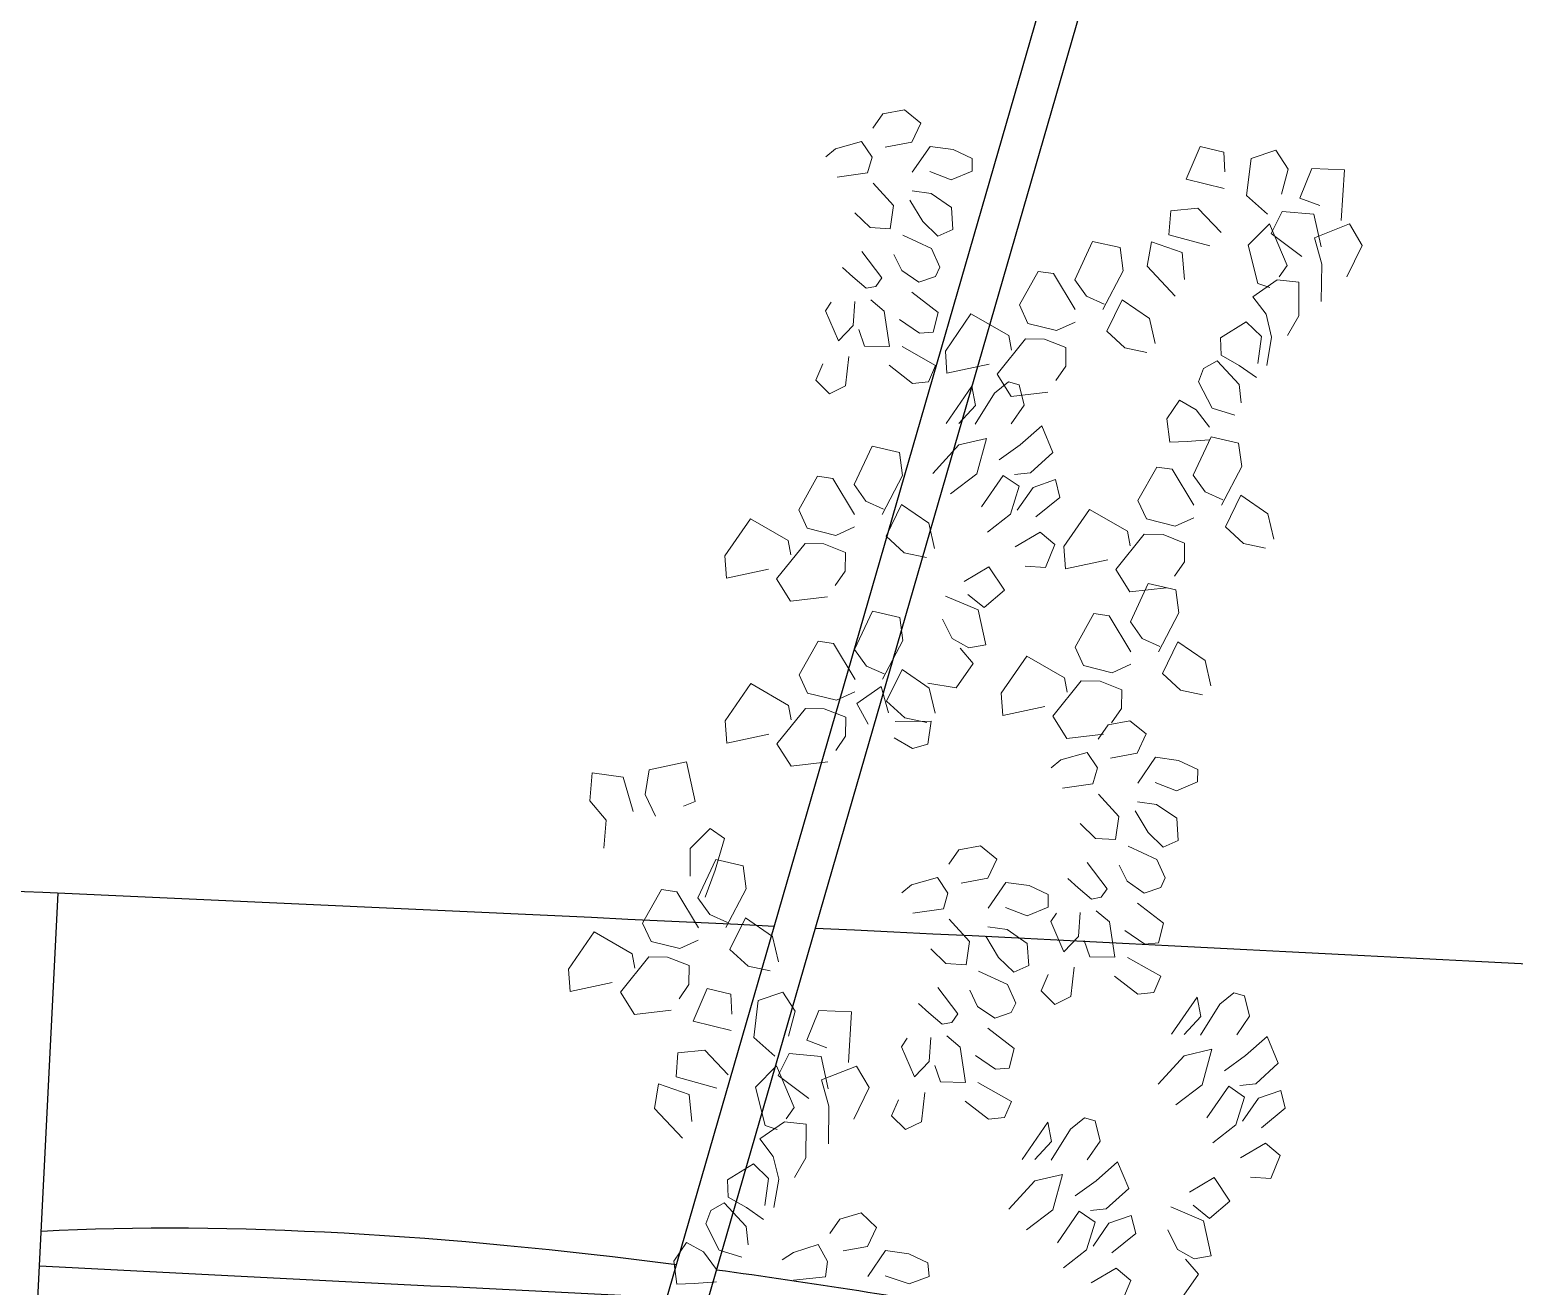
# Model space of a CAD drawing. Header units: metres. Extents: x 10 to 239, y 2 to 253.
# Drawn here: x 65.329 to 66.431, y 175.68 to 176.613 of the extents above; entities that cross this region are included whole.
import ezdxf

# ---------------------------------------------------------------- set-up
doc = ezdxf.new("R2010")
doc.units = ezdxf.units.M
doc.header["$MEASUREMENT"] = 0
for name, color, linetype in [('1', 7, 'Continuous'), ('1estruct arco', 7, 'Continuous'), ('1lianas', 9, 'Continuous')]:
    doc.layers.add(name, color=color, linetype=linetype)
doc.layers.add('bloques veg', color=7, linetype='Continuous', lineweight=0, true_color=0xbbd5a5)

# ---------------------------------------------------------------- blocks, each defined once
blk = doc.blocks.new('A$C0C3707A3')
at = {"layer": 'bloques veg'}
for p, q in [((2.31773, 0.50091), (2.31413, 0.48831)), ((2.3338, 0.50173), (2.31773, 0.50091)), ((2.33808, 0.49008), (2.3338, 0.50173)), ((2.32384, 0.47812), (2.33808, 0.49008)), ((2.36363, 0.4946), (2.34663, 0.48423)), ((2.37355, 0.48795), (2.36363, 0.4946)), ((2.25782, 0.48137), (2.25225, 0.47173)), ((2.27738, 0.46916), (2.25782, 0.48137)), ((2.29517, 0.48091), (2.28005, 0.4722)), ((2.30604, 0.46637), (2.29517, 0.48091)), ((2.36394, 0.47607), (2.37355, 0.48795)), ((2.38949, 0.48058), (2.3722, 0.4713)), ((2.40333, 0.46801), (2.38949, 0.48058)), ((2.24371, 0.47759), (2.22525, 0.47264)), ((2.25016, 0.46652), (2.24371, 0.47759)), ((2.25225, 0.47173), (2.25437, 0.4595)), ((2.28005, 0.4722), (2.28463, 0.45947)), ((2.34657, 0.47141), (2.36394, 0.47607)), ((2.3722, 0.4713), (2.36772, 0.46196)), ((2.27885, 0.44629), (2.27738, 0.46916)), ((2.2918, 0.45441), (2.30604, 0.46637)), ((2.3269, 0.458), (2.34281, 0.46808)), ((2.34281, 0.46808), (2.36164, 0.4673)), ((2.36164, 0.4673), (2.36484, 0.45537)), ((2.38713, 0.45901), (2.40333, 0.46801)), ((2.25437, 0.4595), (2.26408, 0.44931)), ((2.36484, 0.45537), (2.34096, 0.44897)), ((2.37338, 0.44951), (2.38713, 0.45901)), ((2.41203, 0.45289), (2.39792, 0.44911)), ((2.42334, 0.44545), (2.41203, 0.45289)), ((2.42291, 0.43835), (2.42334, 0.44545)), ((2.2253, 0.43775), (2.20923, 0.43694)), ((2.22958, 0.4261), (2.2253, 0.43775)), ((2.35993, 0.43893), (2.34214, 0.42718)), ((2.38368, 0.43715), (2.35993, 0.43893)), ((2.37385, 0.42172), (2.38368, 0.43715)), ((2.38984, 0.42716), (2.41293, 0.43219)), ((2.41293, 0.43219), (2.42291, 0.43835)), ((2.21533, 0.41414), (2.22958, 0.4261)), ((2.25513, 0.43062), (2.23813, 0.42025)), ((2.26505, 0.42397), (2.25513, 0.43062)), ((2.25544, 0.41209), (2.26505, 0.42397)), ((2.38674, 0.41703), (2.40136, 0.42327)), ((2.40136, 0.42327), (2.41237, 0.41691)), ((2.28099, 0.41661), (2.2637, 0.40732)), ((2.29483, 0.40403), (2.28099, 0.41661)), ((2.35084, 0.41206), (2.37385, 0.42172)), ((2.41237, 0.41691), (2.38414, 0.40935)), ((2.2184, 0.39402), (2.23431, 0.4041)), ((2.23431, 0.4041), (2.25313, 0.40333)), ((2.23807, 0.40744), (2.25544, 0.41209)), ((2.25313, 0.40333), (2.25633, 0.39139)), ((2.2637, 0.40732), (2.25922, 0.39798)), ((2.27862, 0.39504), (2.29483, 0.40403)), ((2.26488, 0.38554), (2.27862, 0.39504)), ((2.25633, 0.39139), (2.23245, 0.38499)), ((2.30353, 0.38891), (2.28942, 0.38513)), ((2.31483, 0.38147), (2.30353, 0.38891)), ((2.40574, 0.38954), (2.40126, 0.3802)), ((2.41718, 0.39028), (2.40574, 0.38954)), ((2.4214, 0.36582), (2.41718, 0.39028)), ((2.25143, 0.37495), (2.23364, 0.36321)), ((2.27517, 0.37317), (2.25143, 0.37495)), ((2.30442, 0.36821), (2.31441, 0.37438)), ((2.31441, 0.37438), (2.31483, 0.38147)), ((2.40126, 0.3802), (2.40729, 0.36204)), ((2.43695, 0.38162), (2.43327, 0.37365)), ((2.45005, 0.38047), (2.43695, 0.38162)), ((2.45666, 0.36014), (2.45005, 0.38047)), ((2.26535, 0.35774), (2.27517, 0.37317)), ((2.28134, 0.36319), (2.30442, 0.36821)), ((2.43327, 0.37365), (2.43734, 0.35845)), ((2.4712, 0.37102), (2.46426, 0.36218)), ((2.478, 0.37168), (2.4712, 0.37102)), ((2.48742, 0.36257), (2.478, 0.37168)), ((2.50363, 0.37156), (2.4964, 0.36381)), ((2.51681, 0.36579), (2.50363, 0.37156)), ((2.52088, 0.35059), (2.51681, 0.36579)), ((2.54344, 0.3706), (2.53354, 0.3598)), ((2.55112, 0.368), (2.54344, 0.3706)), ((2.55244, 0.35439), (2.55112, 0.368)), ((2.72196, 0.35561), (2.70791, 0.36464)), ((2.24234, 0.34809), (2.26535, 0.35774)), ((2.27824, 0.35305), (2.29285, 0.35929)), ((2.29285, 0.35929), (2.30386, 0.35294)), ((2.41881, 0.35814), (2.41361, 0.34279)), ((2.43916, 0.34731), (2.41881, 0.35814)), ((2.46426, 0.36218), (2.46775, 0.34915)), ((2.4894, 0.34216), (2.48742, 0.36257)), ((2.4964, 0.36381), (2.50206, 0.35137)), ((2.53354, 0.3598), (2.53406, 0.34482)), ((2.61904, 0.34897), (2.60498, 0.358)), ((2.7006, 0.36152), (2.69867, 0.34704)), ((2.72749, 0.33499), (2.72196, 0.35561)), ((2.30386, 0.35294), (2.27564, 0.34538)), ((2.44315, 0.33675), (2.43916, 0.34731)), ((2.46775, 0.34915), (2.4758, 0.34084)), ((2.50206, 0.35137), (2.51235, 0.339)), ((2.51836, 0.33828), (2.52088, 0.35059)), ((2.54941, 0.33962), (2.55244, 0.35439)), ((2.59768, 0.35488), (2.59574, 0.3404)), ((2.62456, 0.32835), (2.61904, 0.34897)), ((2.69867, 0.34704), (2.70491, 0.33243)), ((2.90597, 0.35489), (2.88339, 0.35233)), ((2.91626, 0.34252), (2.90597, 0.35489)), ((2.38531, 0.33986), (2.377, 0.33182)), ((2.40392, 0.33554), (2.38531, 0.33986)), ((2.41361, 0.34279), (2.42245, 0.33585)), ((2.45242, 0.3369), (2.44924, 0.3314)), ((2.45893, 0.33865), (2.45242, 0.3369)), ((2.47068, 0.32085), (2.45893, 0.33865)), ((2.52988, 0.33439), (2.54941, 0.33962)), ((2.59574, 0.3404), (2.60198, 0.32579)), ((2.86284, 0.34217), (2.88587, 0.33438)), ((2.90022, 0.32426), (2.91626, 0.34252)), ((2.94813, 0.32779), (2.91663, 0.33681)), ((2.30867, 0.32631), (2.29724, 0.32557)), ((2.3129, 0.30184), (2.30867, 0.32631)), ((2.377, 0.33182), (2.38237, 0.32046)), ((2.42362, 0.33151), (2.41117, 0.32585)), ((2.43868, 0.3274), (2.42362, 0.33151)), ((2.44924, 0.3314), (2.45323, 0.32083)), ((2.49064, 0.33318), (2.48704, 0.32058)), ((2.50541, 0.33016), (2.49064, 0.33318)), ((2.5147, 0.31287), (2.50541, 0.33016)), ((2.53924, 0.31247), (2.54798, 0.32761)), ((2.54798, 0.32761), (2.56159, 0.32892)), ((2.56159, 0.32892), (2.56616, 0.31619)), ((2.60198, 0.32579), (2.62456, 0.32835)), ((2.70491, 0.33243), (2.72749, 0.33499)), ((2.7453, 0.32929), (2.71729, 0.32527)), ((2.75878, 0.32243), (2.7453, 0.32929)), ((2.84939, 0.33159), (2.83499, 0.32889)), ((2.86996, 0.3243), (2.84939, 0.33159)), ((2.88587, 0.33438), (2.90022, 0.32426)), ((2.91448, 0.31878), (2.8963, 0.33019)), ((2.94193, 0.30752), (2.94813, 0.32779)), ((2.29724, 0.32557), (2.29276, 0.31622)), ((2.32844, 0.31764), (2.32476, 0.30968)), ((2.34155, 0.3165), (2.32844, 0.31764)), ((2.38237, 0.32046), (2.39381, 0.3212)), ((2.41117, 0.32585), (2.42668, 0.31139)), ((2.45323, 0.32083), (2.45665, 0.31244)), ((2.48704, 0.32058), (2.4927, 0.30814)), ((2.64238, 0.32265), (2.61437, 0.31864)), ((2.61792, 0.31842), (2.61895, 0.3059)), ((2.65585, 0.31579), (2.64238, 0.32265)), ((2.72084, 0.32506), (2.72187, 0.31254)), ((2.75663, 0.3044), (2.75878, 0.32243)), ((2.80272, 0.31908), (2.80621, 0.30605)), ((2.82871, 0.31325), (2.81148, 0.31677)), ((2.8122, 0.32278), (2.83051, 0.31955)), ((2.83051, 0.31955), (2.84319, 0.31131)), ((2.86665, 0.31061), (2.86996, 0.3243)), ((2.88611, 0.32048), (2.89359, 0.29689)), ((2.90937, 0.29879), (2.91448, 0.31878)), ((2.921, 0.32052), (2.92123, 0.30663)), ((2.18426, 0.31402), (2.17544, 0.30351)), ((2.19223, 0.31034), (2.18426, 0.31402)), ((2.19355, 0.29673), (2.19223, 0.31034)), ((2.29276, 0.31622), (2.29879, 0.29806)), ((2.32476, 0.30968), (2.32883, 0.29448)), ((2.34816, 0.29617), (2.34155, 0.3165)), ((2.3695, 0.3077), (2.3627, 0.30704)), ((2.37892, 0.29859), (2.3695, 0.3077)), ((2.39512, 0.30759), (2.3879, 0.29983)), ((2.40831, 0.30181), (2.39512, 0.30759)), ((2.42668, 0.31139), (2.43319, 0.31314)), ((2.51046, 0.28963), (2.5197, 0.30723)), ((2.5197, 0.30723), (2.53034, 0.30659)), ((2.56616, 0.31619), (2.55901, 0.3038)), ((2.57175, 0.30838), (2.56089, 0.30547)), ((2.58326, 0.30448), (2.57175, 0.30838)), ((2.65513, 0.30978), (2.64459, 0.28834)), ((2.6537, 0.29776), (2.65585, 0.31579)), ((2.67467, 0.31502), (2.66382, 0.31211)), ((2.68619, 0.31112), (2.67467, 0.31502)), ((2.68671, 0.29614), (2.68619, 0.31112)), ((2.70363, 0.31114), (2.69452, 0.30172)), ((2.72856, 0.28757), (2.71131, 0.30855)), ((2.72187, 0.31254), (2.72941, 0.30176)), ((2.775, 0.31398), (2.77444, 0.2987)), ((2.79469, 0.30995), (2.78397, 0.31522)), ((2.80427, 0.29157), (2.79469, 0.30995)), ((2.83437, 0.3008), (2.82871, 0.31325)), ((2.84319, 0.31131), (2.85102, 0.29945)), ((2.85102, 0.29945), (2.86665, 0.31061)), ((2.86042, 0.30778), (2.86029, 0.2996)), ((2.8775, 0.31352), (2.86882, 0.3112)), ((2.89909, 0.29371), (2.8775, 0.31352)), ((2.92123, 0.30663), (2.94193, 0.30752)), ((2.17544, 0.30351), (2.17517, 0.28715)), ((2.3627, 0.30704), (2.35576, 0.2982)), ((2.35576, 0.2982), (2.35925, 0.28518)), ((2.3809, 0.27818), (2.37892, 0.29859)), ((2.3879, 0.29983), (2.39356, 0.28739)), ((2.41238, 0.28662), (2.40831, 0.30181)), ((2.43494, 0.30662), (2.42503, 0.29583)), ((2.44261, 0.30403), (2.43494, 0.30662)), ((2.44393, 0.29042), (2.44261, 0.30403)), ((2.53034, 0.30659), (2.53759, 0.2969)), ((2.55221, 0.30314), (2.54167, 0.2817)), ((2.55901, 0.3038), (2.54816, 0.3009)), ((2.58378, 0.2895), (2.58326, 0.30448)), ((2.60071, 0.3045), (2.5916, 0.29508)), ((2.62563, 0.28094), (2.60838, 0.30191)), ((2.61895, 0.3059), (2.62649, 0.29513)), ((2.62649, 0.29513), (2.6537, 0.29776)), ((2.69452, 0.30172), (2.69266, 0.28261)), ((2.72941, 0.30176), (2.75663, 0.3044)), ((2.75445, 0.30382), (2.74868, 0.29064)), ((2.76996, 0.28936), (2.76213, 0.30122)), ((2.77444, 0.2987), (2.78749, 0.28475)), ((2.80621, 0.30605), (2.80861, 0.29274)), ((2.81904, 0.28855), (2.83437, 0.3008)), ((2.86029, 0.2996), (2.88151, 0.28551)), ((2.89359, 0.29689), (2.90937, 0.29879)), ((2.19052, 0.28196), (2.19355, 0.29673)), ((2.3103, 0.29417), (2.30511, 0.27882)), ((2.33066, 0.28333), (2.3103, 0.29417)), ((2.42503, 0.29583), (2.42556, 0.28084)), ((2.44091, 0.27565), (2.44393, 0.29042)), ((2.53759, 0.2969), (2.52748, 0.28256)), ((2.57989, 0.27799), (2.58378, 0.2895)), ((2.5916, 0.29508), (2.58974, 0.27597)), ((2.64459, 0.28834), (2.65518, 0.27489)), ((2.68282, 0.28462), (2.68671, 0.29614)), ((2.74868, 0.29064), (2.74449, 0.28021)), ((2.77208, 0.27713), (2.76996, 0.28936)), ((2.79675, 0.28491), (2.80427, 0.29157)), ((2.80861, 0.29274), (2.81904, 0.28855)), ((2.88151, 0.28551), (2.89909, 0.29371)), ((2.9046, 0.29054), (2.91142, 0.27375)), ((2.93645, 0.29325), (2.9198, 0.29461)), ((2.94536, 0.28168), (2.93645, 0.29325)), ((2.17099, 0.27672), (2.19052, 0.28196)), ((2.30511, 0.27882), (2.31395, 0.27188)), ((2.33465, 0.27277), (2.33066, 0.28333)), ((2.35925, 0.28518), (2.36729, 0.27686)), ((2.39356, 0.28739), (2.40385, 0.27503)), ((2.40986, 0.27431), (2.41238, 0.28662)), ((2.52748, 0.28256), (2.52046, 0.27835)), ((2.54167, 0.2817), (2.55225, 0.26825)), ((2.62362, 0.27109), (2.62563, 0.28094)), ((2.65518, 0.27489), (2.68282, 0.28462)), ((2.68109, 0.27369), (2.67283, 0.27846)), ((2.69266, 0.28261), (2.70208, 0.2735)), ((2.72654, 0.27773), (2.72856, 0.28757)), ((2.74449, 0.28021), (2.75797, 0.27335)), ((2.78749, 0.28475), (2.79675, 0.28491)), ((2.93496, 0.26842), (2.94536, 0.28168)), ((2.18115, 0.25618), (2.18909, 0.26994)), ((2.18909, 0.26994), (2.2027, 0.27126)), ((2.2027, 0.27126), (2.20836, 0.25882)), ((2.27681, 0.27589), (2.2685, 0.26784)), ((2.29542, 0.27157), (2.27681, 0.27589)), ((2.34392, 0.27293), (2.34074, 0.26742)), ((2.35043, 0.27467), (2.34392, 0.27293)), ((2.36218, 0.25688), (2.35043, 0.27467)), ((2.38214, 0.26921), (2.37854, 0.25661)), ((2.39691, 0.26619), (2.38214, 0.26921)), ((2.42137, 0.27041), (2.44091, 0.27565)), ((2.55225, 0.26825), (2.57989, 0.27799)), ((2.57817, 0.26705), (2.56991, 0.27182)), ((2.58974, 0.27597), (2.59916, 0.26686)), ((2.59916, 0.26686), (2.62362, 0.27109)), ((2.68619, 0.24597), (2.68109, 0.27369)), ((2.70208, 0.2735), (2.72654, 0.27773)), ((2.75797, 0.27335), (2.77208, 0.27713)), ((2.91142, 0.27375), (2.93496, 0.26842)), ((2.2685, 0.26784), (2.27387, 0.25648)), ((2.31511, 0.26754), (2.30267, 0.26187)), ((2.30267, 0.26187), (2.31818, 0.24742)), ((2.33017, 0.26343), (2.31511, 0.26754)), ((2.34074, 0.26742), (2.34473, 0.25686)), ((2.4062, 0.2489), (2.39691, 0.26619)), ((2.43074, 0.24849), (2.43948, 0.26363)), ((2.43948, 0.26363), (2.45308, 0.26495)), ((2.45308, 0.26495), (2.45766, 0.25222)), ((2.55646, 0.26124), (2.54186, 0.23755)), ((2.58327, 0.23934), (2.57817, 0.26705)), ((2.65938, 0.26788), (2.64479, 0.24419)), ((2.87264, 0.26219), (2.87064, 0.2349)), ((2.89307, 0.24673), (2.8832, 0.26619)), ((2.15265, 0.23226), (2.16161, 0.25094)), ((2.16161, 0.25094), (2.17145, 0.24893)), ((2.20836, 0.25882), (2.19983, 0.24722)), ((2.27387, 0.25648), (2.2853, 0.25722)), ((2.34473, 0.25686), (2.34814, 0.24847)), ((2.37854, 0.25661), (2.3842, 0.24417)), ((2.45766, 0.25222), (2.45051, 0.23983)), ((2.81548, 0.24106), (2.80143, 0.25009)), ((2.83465, 0.25202), (2.84676, 0.2285)), ((2.86281, 0.24676), (2.84688, 0.25413)), ((2.91086, 0.25848), (2.90829, 0.23336)), ((2.93281, 0.2504), (2.921, 0.25538)), ((2.93116, 0.23483), (2.93281, 0.2504)), ((2.17145, 0.24893), (2.17979, 0.23953)), ((2.19983, 0.24722), (2.18898, 0.24431)), ((2.31818, 0.24742), (2.32469, 0.24916)), ((2.40195, 0.22566), (2.4112, 0.24326)), ((2.4112, 0.24326), (2.42184, 0.24262)), ((2.42184, 0.24262), (2.42909, 0.23293)), ((2.64479, 0.24419), (2.65797, 0.23841)), ((2.65797, 0.23841), (2.68619, 0.24597)), ((2.79412, 0.24697), (2.79218, 0.23249)), ((2.821, 0.22044), (2.81548, 0.24106)), ((2.86262, 0.22577), (2.86281, 0.24676)), ((2.88571, 0.23079), (2.89307, 0.24673)), ((2.17979, 0.23953), (2.16938, 0.22627)), ((2.28642, 0.23669), (2.26384, 0.23413)), ((2.29671, 0.22432), (2.28642, 0.23669)), ((2.42909, 0.23293), (2.41897, 0.21858)), ((2.45051, 0.23983), (2.43965, 0.23692)), ((2.54186, 0.23755), (2.55504, 0.23177)), ((2.55504, 0.23177), (2.58327, 0.23934)), ((2.64118, 0.23159), (2.63758, 0.21899)), ((2.65725, 0.2324), (2.64118, 0.23159)), ((2.66154, 0.22075), (2.65725, 0.2324)), ((2.79218, 0.23249), (2.79842, 0.21788)), ((2.87064, 0.2349), (2.88571, 0.23079)), ((2.90829, 0.23336), (2.93116, 0.23483)), ((2.16938, 0.22627), (2.16266, 0.22098)), ((2.24329, 0.22397), (2.26632, 0.21618)), ((2.28066, 0.20606), (2.29671, 0.22432)), ((2.64729, 0.20879), (2.66154, 0.22075)), ((2.68708, 0.22527), (2.67009, 0.2149)), ((2.69701, 0.21863), (2.68708, 0.22527)), ((2.84676, 0.2285), (2.86262, 0.22577)), ((2.22984, 0.21338), (2.21544, 0.21069)), ((2.25041, 0.2061), (2.22984, 0.21338)), ((2.26632, 0.21618), (2.28066, 0.20606)), ((2.29493, 0.20058), (2.27675, 0.21199)), ((2.32858, 0.20959), (2.29708, 0.2186)), ((2.41897, 0.21858), (2.41196, 0.21438)), ((2.58127, 0.21204), (2.57571, 0.20241)), ((2.60083, 0.19983), (2.58127, 0.21204)), ((2.61862, 0.21158), (2.60351, 0.20288)), ((2.6295, 0.19705), (2.61862, 0.21158)), ((2.6874, 0.20674), (2.69701, 0.21863)), ((2.71294, 0.21126), (2.69565, 0.20197)), ((2.72678, 0.19868), (2.71294, 0.21126)), ((2.79842, 0.21788), (2.821, 0.22044)), ((2.83882, 0.21474), (2.81081, 0.21073)), ((2.85229, 0.20788), (2.83882, 0.21474)), ((2.19264, 0.20458), (2.21096, 0.20134)), ((2.24709, 0.19241), (2.25041, 0.2061)), ((2.26655, 0.20228), (2.27404, 0.17869)), ((2.30144, 0.20232), (2.30168, 0.18842)), ((2.32238, 0.18932), (2.32858, 0.20959)), ((2.54871, 0.20332), (2.54547, 0.185)), ((2.56716, 0.20826), (2.54871, 0.20332)), ((2.57362, 0.1972), (2.56716, 0.20826)), ((2.57571, 0.20241), (2.57782, 0.19018)), ((2.60351, 0.20288), (2.60808, 0.19014)), ((2.67003, 0.20209), (2.6874, 0.20674)), ((2.69565, 0.20197), (2.69118, 0.19263)), ((2.81436, 0.21051), (2.81539, 0.19799)), ((2.85014, 0.18985), (2.85229, 0.20788)), ((2.15545, 0.19578), (2.15489, 0.1805)), ((2.17514, 0.19175), (2.16442, 0.19702)), ((2.18317, 0.20088), (2.18666, 0.18785)), ((2.20916, 0.19504), (2.19193, 0.19857)), ((2.21482, 0.1826), (2.20916, 0.19504)), ((2.21096, 0.20134), (2.22364, 0.19311)), ((2.22364, 0.19311), (2.23147, 0.18125)), ((2.23147, 0.18125), (2.24709, 0.19241)), ((2.25795, 0.19532), (2.24926, 0.19299)), ((2.27954, 0.17551), (2.25795, 0.19532)), ((2.28982, 0.18059), (2.29493, 0.20058)), ((2.50818, 0.19828), (2.50232, 0.18973)), ((2.52295, 0.19525), (2.50818, 0.19828)), ((2.51487, 0.17331), (2.52295, 0.19525)), ((2.52126, 0.19282), (2.51932, 0.17834)), ((2.54262, 0.18691), (2.52857, 0.19594)), ((2.60231, 0.17696), (2.60083, 0.19983)), ((2.61525, 0.18508), (2.6295, 0.19705)), ((2.65036, 0.18867), (2.66627, 0.19875)), ((2.66627, 0.19875), (2.68509, 0.19798)), ((2.68509, 0.19798), (2.68829, 0.18604)), ((2.71058, 0.18969), (2.72678, 0.19868)), ((2.74865, 0.19523), (2.73811, 0.1738)), ((2.76819, 0.20047), (2.75733, 0.19756)), ((2.7797, 0.19657), (2.76819, 0.20047)), ((2.78023, 0.18159), (2.7797, 0.19657)), ((2.79715, 0.19659), (2.78804, 0.18717)), ((2.82208, 0.17303), (2.80482, 0.194)), ((2.81539, 0.19799), (2.82293, 0.18722)), ((2.1349, 0.18562), (2.12913, 0.17244)), ((2.15041, 0.17116), (2.14258, 0.18302)), ((2.18472, 0.17337), (2.17514, 0.19175)), ((2.18666, 0.18785), (2.18906, 0.17453)), ((2.19949, 0.17035), (2.21482, 0.1826)), ((2.24087, 0.18958), (2.24074, 0.1814)), ((2.30168, 0.18842), (2.32238, 0.18932)), ((2.50232, 0.18973), (2.50473, 0.17641)), ((2.54815, 0.16628), (2.54262, 0.18691)), ((2.57782, 0.19018), (2.58754, 0.17998)), ((2.68829, 0.18604), (2.66441, 0.17964)), ((2.69684, 0.18019), (2.71058, 0.18969)), ((2.73549, 0.18356), (2.72138, 0.17978)), ((2.74679, 0.17612), (2.73549, 0.18356)), ((2.78804, 0.18717), (2.78618, 0.16806)), ((2.82293, 0.18722), (2.85014, 0.18985)), ((2.15489, 0.1805), (2.16793, 0.16655)), ((2.1772, 0.1667), (2.18472, 0.17337)), ((2.18906, 0.17453), (2.19949, 0.17035)), ((2.24074, 0.1814), (2.26196, 0.16731)), ((2.26196, 0.16731), (2.27954, 0.17551)), ((2.27404, 0.17869), (2.28982, 0.18059)), ((2.31689, 0.17505), (2.30024, 0.17641)), ((2.32581, 0.16348), (2.31689, 0.17505)), ((2.51932, 0.17834), (2.52556, 0.16372)), ((2.73811, 0.1738), (2.74869, 0.16034)), ((2.74636, 0.16903), (2.74679, 0.17612)), ((2.77633, 0.17008), (2.78023, 0.18159)), ((2.82006, 0.16318), (2.82208, 0.17303)), ((2.12913, 0.17244), (2.12494, 0.16201)), ((2.15252, 0.15893), (2.15041, 0.17116)), ((2.16793, 0.16655), (2.1772, 0.1667)), ((2.28505, 0.17233), (2.29187, 0.15555)), ((2.3154, 0.15022), (2.32581, 0.16348)), ((2.51878, 0.16738), (2.53313, 0.15726)), ((2.52556, 0.16372), (2.54815, 0.16628)), ((2.68339, 0.1696), (2.66559, 0.15786)), ((2.70713, 0.16782), (2.68339, 0.1696)), ((2.69731, 0.15239), (2.70713, 0.16782)), ((2.73638, 0.16286), (2.74636, 0.16903)), ((2.74869, 0.16034), (2.77633, 0.17008)), ((2.77461, 0.15914), (2.76635, 0.16391)), ((2.78618, 0.16806), (2.7956, 0.15895)), ((2.7956, 0.15895), (2.82006, 0.16318)), ((2.12494, 0.16201), (2.13841, 0.15515)), ((2.13841, 0.15515), (2.15252, 0.15893)), ((2.29187, 0.15555), (2.3154, 0.15022)), ((2.35747, 0.1452), (2.34341, 0.15423)), ((2.51751, 0.1461), (2.5075, 0.15738)), ((2.53313, 0.15726), (2.51751, 0.1461)), ((2.56596, 0.16059), (2.53795, 0.15657)), ((2.5415, 0.15636), (2.54253, 0.14384)), ((2.57943, 0.15372), (2.56596, 0.16059)), ((2.57728, 0.1357), (2.57943, 0.15372)), ((2.62163, 0.15689), (2.61969, 0.14241)), ((2.64299, 0.15098), (2.62894, 0.16001)), ((2.7102, 0.1477), (2.72481, 0.15395)), ((2.7133, 0.15784), (2.73638, 0.16286)), ((2.72481, 0.15395), (2.73582, 0.14759)), ((2.77971, 0.13143), (2.77461, 0.15914)), ((2.25309, 0.14399), (2.25109, 0.1167)), ((2.27352, 0.12853), (2.26365, 0.14799)), ((2.33611, 0.15111), (2.33417, 0.13663)), ((2.36299, 0.12458), (2.35747, 0.1452)), ((2.49533, 0.14631), (2.48447, 0.1434)), ((2.50684, 0.14242), (2.49533, 0.14631)), ((2.64852, 0.13035), (2.64299, 0.15098)), ((2.6743, 0.14274), (2.69731, 0.15239)), ((2.73582, 0.14759), (2.7076, 0.14003)), ((2.7529, 0.15333), (2.7383, 0.12964)), ((2.24326, 0.12856), (2.22733, 0.13593)), ((2.29131, 0.14027), (2.28874, 0.11515)), ((2.31325, 0.13219), (2.30145, 0.13717)), ((2.33417, 0.13663), (2.34041, 0.12202)), ((2.47579, 0.14108), (2.46525, 0.11964)), ((2.50737, 0.12743), (2.50684, 0.14242)), ((2.52429, 0.14244), (2.51518, 0.13302)), ((2.54922, 0.11887), (2.53196, 0.13984)), ((2.54253, 0.14384), (2.55007, 0.13306)), ((2.55007, 0.13306), (2.57728, 0.1357)), ((2.61969, 0.14241), (2.62593, 0.12779)), ((2.2151, 0.13381), (2.22721, 0.1103)), ((2.24307, 0.10757), (2.24326, 0.12856)), ((2.26615, 0.11259), (2.27352, 0.12853)), ((2.31161, 0.11663), (2.31325, 0.13219)), ((2.50347, 0.11592), (2.50737, 0.12743)), ((2.51518, 0.13302), (2.51332, 0.11391)), ((2.62593, 0.12779), (2.64852, 0.13035)), ((2.7383, 0.12964), (2.75148, 0.12386)), ((2.75148, 0.12386), (2.77971, 0.13143)), ((2.25109, 0.1167), (2.26615, 0.11259)), ((2.28874, 0.11515), (2.31161, 0.11663)), ((2.34041, 0.12202), (2.36299, 0.12458)), ((2.38081, 0.11888), (2.3528, 0.11487)), ((2.39428, 0.11202), (2.38081, 0.11888)), ((2.46525, 0.11964), (2.47583, 0.10619)), ((2.47583, 0.10619), (2.50347, 0.11592)), ((2.5472, 0.10902), (2.54922, 0.11887)), ((2.66633, 0.12466), (2.63832, 0.12064)), ((2.64187, 0.12043), (2.6429, 0.10791)), ((2.6798, 0.1178), (2.66633, 0.12466)), ((2.67765, 0.09977), (2.6798, 0.1178)), ((2.72919, 0.12022), (2.72472, 0.11088)), ((2.74063, 0.12096), (2.72919, 0.12022)), ((2.74486, 0.09649), (2.74063, 0.12096)), ((2.22721, 0.1103), (2.24307, 0.10757)), ((2.35634, 0.11465), (2.35737, 0.10213)), ((2.39213, 0.09399), (2.39428, 0.11202)), ((2.50175, 0.10499), (2.49349, 0.10976)), ((2.51332, 0.11391), (2.52274, 0.1048)), ((2.52274, 0.1048), (2.5472, 0.10902)), ((2.5957, 0.11038), (2.58484, 0.10748)), ((2.60721, 0.10649), (2.5957, 0.11038)), ((2.60774, 0.09151), (2.60721, 0.10649)), ((2.62466, 0.10651), (2.61555, 0.09709)), ((2.6429, 0.10791), (2.65044, 0.09713)), ((2.72472, 0.11088), (2.73075, 0.09271)), ((2.7604, 0.11229), (2.75672, 0.10433)), ((2.77351, 0.11115), (2.7604, 0.11229)), ((2.78012, 0.09082), (2.77351, 0.11115)), ((2.29064, 0.09937), (2.28009, 0.07794)), ((2.31017, 0.10461), (2.29932, 0.1017)), ((2.32169, 0.10071), (2.31017, 0.10461)), ((2.32221, 0.08573), (2.32169, 0.10071)), ((2.33913, 0.10074), (2.33002, 0.09131)), ((2.36406, 0.07717), (2.34681, 0.09814)), ((2.35737, 0.10213), (2.36491, 0.09136)), ((2.48004, 0.09917), (2.46544, 0.07548)), ((2.50685, 0.07727), (2.50175, 0.10499)), ((2.57616, 0.10515), (2.56562, 0.08371)), ((2.61555, 0.09709), (2.61369, 0.07798)), ((2.64959, 0.08294), (2.63233, 0.10391)), ((2.65044, 0.09713), (2.67765, 0.09977)), ((2.75672, 0.10433), (2.76079, 0.08913)), ((2.79465, 0.10169), (2.78772, 0.09285)), ((2.80146, 0.10235), (2.79465, 0.10169)), ((2.81088, 0.09324), (2.80146, 0.10235)), ((2.82708, 0.10224), (2.81985, 0.09449)), ((2.84026, 0.09646), (2.82708, 0.10224)), ((2.84434, 0.08127), (2.84026, 0.09646)), ((2.8669, 0.10127), (2.85699, 0.09048)), ((2.87457, 0.09868), (2.8669, 0.10127)), ((2.87589, 0.08507), (2.87457, 0.09868)), ((2.33002, 0.09131), (2.32817, 0.0722)), ((2.36491, 0.09136), (2.39213, 0.09399)), ((2.3855, 0.09595), (2.36697, 0.09563)), ((2.40679, 0.09467), (2.3855, 0.09595)), ((2.4097, 0.08381), (2.40679, 0.09467)), ((2.60384, 0.07999), (2.60774, 0.09151)), ((2.74226, 0.08882), (2.73707, 0.07347)), ((2.76261, 0.07798), (2.74226, 0.08882)), ((2.78772, 0.09285), (2.79121, 0.07983)), ((2.81286, 0.07283), (2.81088, 0.09324)), ((2.81985, 0.09449), (2.82551, 0.08204)), ((2.85699, 0.09048), (2.85752, 0.07549)), ((2.28009, 0.07794), (2.29068, 0.06448)), ((2.31832, 0.07422), (2.32221, 0.08573)), ((2.36205, 0.06732), (2.36406, 0.07717)), ((2.37647, 0.08189), (2.3932, 0.0759)), ((2.3932, 0.0759), (2.4097, 0.08381)), ((2.47863, 0.06971), (2.50685, 0.07727)), ((2.56562, 0.08371), (2.5762, 0.07026)), ((2.5762, 0.07026), (2.60384, 0.07999)), ((2.61369, 0.07798), (2.62311, 0.06887)), ((2.64757, 0.0731), (2.64959, 0.08294)), ((2.76661, 0.06742), (2.76261, 0.07798)), ((2.79121, 0.07983), (2.79925, 0.07151)), ((2.82551, 0.08204), (2.83581, 0.06968)), ((2.84182, 0.06896), (2.84434, 0.08127)), ((2.87287, 0.0703), (2.87589, 0.08507)), ((2.29068, 0.06448), (2.31832, 0.07422)), ((2.31659, 0.06328), (2.30834, 0.06805)), ((2.32817, 0.0722), (2.33759, 0.06309)), ((2.33759, 0.06309), (2.36205, 0.06732)), ((2.42303, 0.06877), (2.41768, 0.06269)), ((2.44535, 0.05497), (2.42303, 0.06877)), ((2.46544, 0.07548), (2.47863, 0.06971)), ((2.60212, 0.06906), (2.59386, 0.07383)), ((2.60722, 0.04134), (2.60212, 0.06906)), ((2.62311, 0.06887), (2.64757, 0.0731)), ((2.70877, 0.07054), (2.70045, 0.06249)), ((2.72738, 0.06622), (2.70877, 0.07054)), ((2.73707, 0.07347), (2.74591, 0.06653)), ((2.77587, 0.06758), (2.7727, 0.06207)), ((2.78239, 0.06932), (2.77587, 0.06758)), ((2.79413, 0.05153), (2.78239, 0.06932)), ((2.85333, 0.06506), (2.87287, 0.0703)), ((2.32169, 0.03557), (2.31659, 0.06328)), ((2.58041, 0.06324), (2.56581, 0.03956)), ((2.70045, 0.06249), (2.70582, 0.05113)), ((2.74707, 0.06219), (2.73463, 0.05653)), ((2.76213, 0.05808), (2.74707, 0.06219)), ((2.7727, 0.06207), (2.77669, 0.05151)), ((2.8141, 0.06386), (2.81049, 0.05126)), ((2.82887, 0.06084), (2.8141, 0.06386)), ((2.83816, 0.04355), (2.82887, 0.06084)), ((2.86269, 0.04314), (2.87144, 0.05828)), ((2.87144, 0.05828), (2.88504, 0.0596)), ((2.88504, 0.0596), (2.88962, 0.04687)), ((2.29489, 0.05747), (2.28029, 0.03378)), ((2.43234, 0.03404), (2.44535, 0.05497)), ((2.70582, 0.05113), (2.71726, 0.05187)), ((2.73463, 0.05653), (2.75014, 0.04207)), ((2.77669, 0.05151), (2.7801, 0.04312)), ((2.81049, 0.05126), (2.81616, 0.03882)), ((2.4054, 0.04776), (2.41648, 0.03677)), ((2.56581, 0.03956), (2.579, 0.03378)), ((2.579, 0.03378), (2.60722, 0.04134)), ((2.75014, 0.04207), (2.75665, 0.04381)), ((2.88962, 0.04687), (2.88247, 0.03448)), ((2.28029, 0.03378), (2.29347, 0.02801)), ((2.29347, 0.02801), (2.32169, 0.03557)), ((2.42222, 0.01969), (2.40346, 0.03328)), ((2.41648, 0.03677), (2.43234, 0.03404)), ((2.83391, 0.02031), (2.84316, 0.03791)), ((2.84316, 0.03791), (2.8538, 0.03727)), ((2.8538, 0.03727), (2.86105, 0.02758)), ((2.88247, 0.03448), (2.87161, 0.03157)), ((2.37473, 0.02326), (2.39226, 0.01865)), ((2.41819, 0), (2.42222, 0.01969)), ((2.86105, 0.02758), (2.85093, 0.01323)), ((2.39226, 0.01865), (2.40067, 0.00461)), ((2.85093, 0.01323), (2.84391, 0.00903)), ((2.40067, 0.00461), (2.41819, 0))]:
    blk.add_line(p, q, dxfattribs=at)

msp = doc.modelspace()

# ---------------------------------------------------------------- linework, layer by layer
at = {"layer": '1'}
msp.add_line((65.23798, 173.7185), (65.35062, 175.97175), dxfattribs=at)
for start, end in [(87.2443139, 88.7429877), (85.6238553, 87.2311728)]:
    msp.add_arc((59.4886, 43.1172), 132.98381, start, end, dxfattribs=at)
msp.add_open_spline([(65.33679, 175.69513), (65.49063, 175.68738), (65.64598, 175.67954), (65.80243, 175.67158)], degree=3, dxfattribs=at)
at = {"layer": '1estruct arco'}
for p, q in [((65.20166, 173.59283), (66.31066, 177.43009)), ((65.23163, 173.59151), (66.33943, 177.42159))]:
    msp.add_line(p, q, dxfattribs=at)
for radius, start, end in [(21.59873, 28.135936, 149.788644), (21.51609, 28.183951, 149.787683), (20.72709, 28.662092, 149.778129)]:
    msp.add_arc((59.06396, 158.01334), radius, start, end, dxfattribs=at)
at = {"layer": '1lianas'}
for points in [[(65.33809, 175.72105), (65.47939, 175.72831), (65.63916, 175.71817), (65.80957, 175.69626)], [(65.83927, 175.69234), (65.9089, 175.68291), (65.98022, 175.67159), (66.05269, 175.65877)]]:
    msp.add_open_spline(points, degree=3, dxfattribs=at)

# ---------------------------------------------------------------- block references
at = {"layer": 'bloques veg', "color": 2, "xscale": -1.148412669704233, "yscale": 1.148412669704233, "zscale": 1.148412669704233, "rotation": 250.4635127242645}
msp.add_blockref('A$C0C3707A3', (64.81836, 173.44397), dxfattribs=at)

doc.saveas('drawing.dxf')
